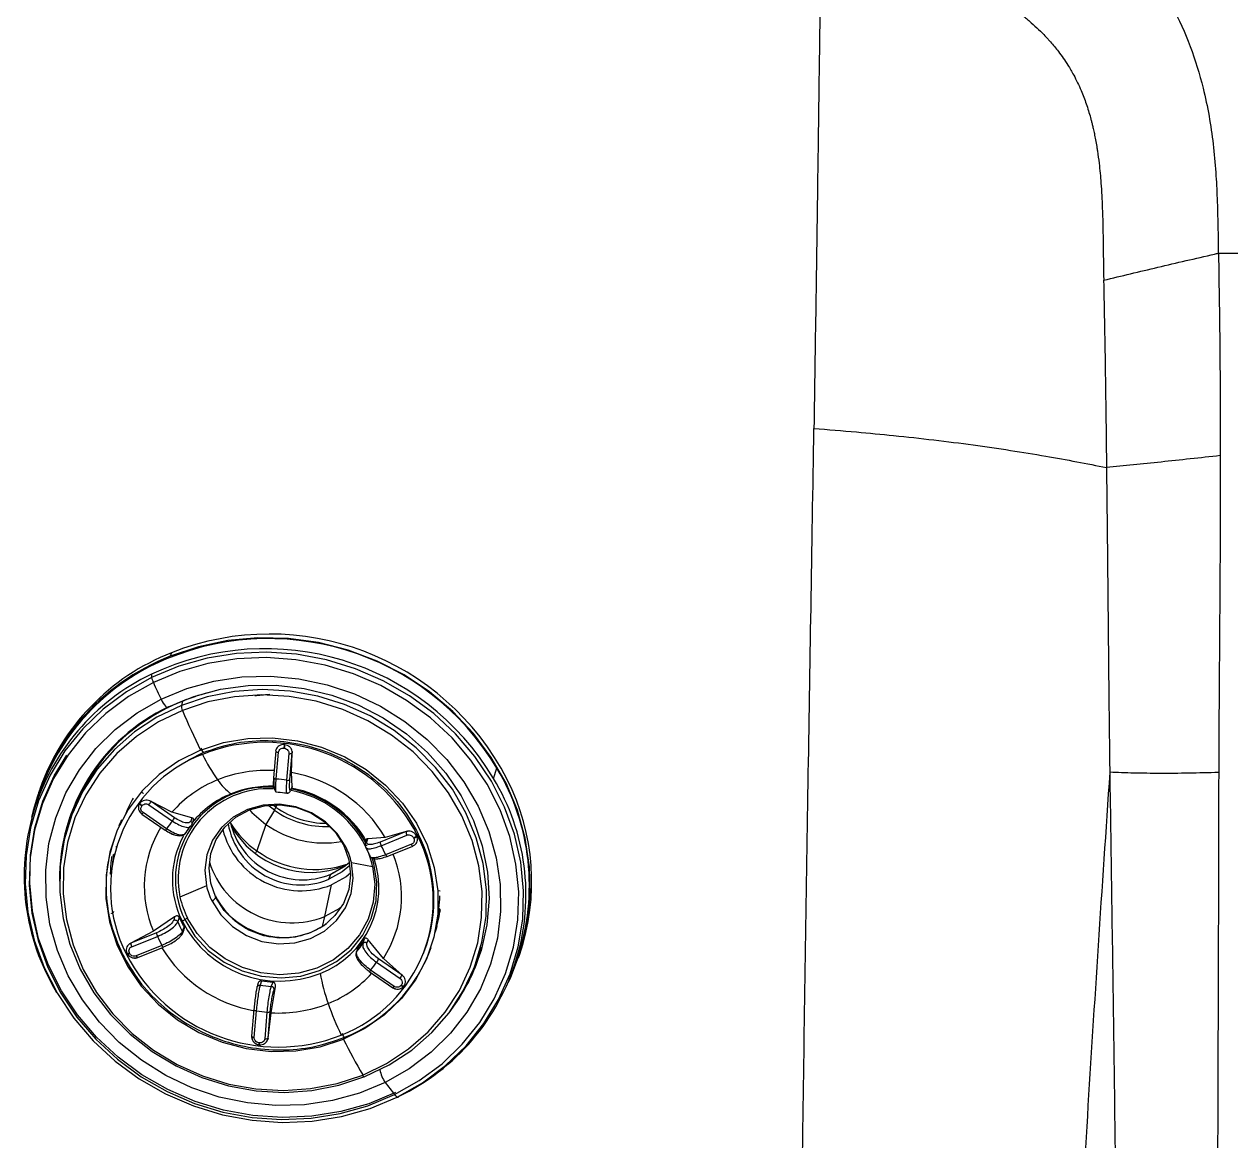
# Model space of a CAD drawing. Extents: x 832 to 912, y 781 to 934.
# Drawn here: x 855.216 to 859.97, y 842.424 to 846.822 of the extents above; entities that cross this region are included whole.
import ezdxf

# ---------------------------------------------------------------- set-up
doc = ezdxf.new("R2010")
doc.units = 0
doc.header["$MEASUREMENT"] = 0
doc.layers.add('1', color=4, linetype='Continuous')

# ---------------------------------------------------------------- blocks, each defined once
blk = doc.blocks.new('2026 SOVEREIGN HL')
at = {"layer": '1', "color": 3, "linetype": 'Continuous', "lineweight": 25}
for p, q in [((24.067, 47.2516), (24.0623, 47.2377)), ((24.1111, 47.0607), (24.106, 47.0444)), ((24.5117, 46.8896), (24.5137, 46.8893)), ((24.1361, 46.8295), (24.1915, 46.8586)), ((24.4782, 46.8646), (24.4693, 46.7594)), ((24.4783, 46.8648), (24.4793, 46.8704)), ((24.4797, 46.7543), (24.4886, 46.8594)), ((24.5096, 46.8754), (24.5116, 46.8752)), ((24.5296, 46.8546), (24.5206, 46.7494)), ((24.5337, 46.7521), (24.5426, 46.8572)), ((24.5398, 46.7797), (24.5427, 46.8575)), ((24.5427, 46.8575), (24.5425, 46.8629)), ((24.5425, 46.8629), (24.5426, 46.8572)), ((24.5426, 46.8572), (24.5427, 46.8575)), ((25.3357, 46.7567), (25.3494, 46.7965)), ((24.5432, 46.7248), (24.5398, 46.7797)), ((23.5467, 46.6985), (23.5331, 46.6588)), ((23.5478, 46.7136), (23.5431, 46.6998)), ((24.5373, 46.7098), (24.5429, 46.7231)), ((24.5432, 46.7248), (24.5383, 46.7132)), ((23.9419, 46.6577), (23.943, 46.6592)), ((23.9502, 46.6477), (23.9513, 46.6493)), ((23.9785, 46.6528), (24.0711, 46.5888)), ((23.9867, 46.6659), (23.9813, 46.6686)), ((23.9813, 46.6686), (23.9866, 46.6657)), ((23.9866, 46.6657), (23.9867, 46.6659)), ((24.0791, 46.6016), (23.9866, 46.6657)), ((24.069, 46.6235), (23.9867, 46.6659)), ((24.4725, 46.6314), (24.447, 46.6511)), ((24.4784, 46.6432), (24.4656, 46.6527)), ((24.4818, 46.6531), (24.4784, 46.6432)), ((23.95, 46.6172), (23.9454, 46.621)), ((23.9499, 46.6164), (24.0425, 46.5523)), ((24.0478, 46.5579), (23.9552, 46.6219)), ((24.1477, 46.601), (24.069, 46.6235)), ((24.1477, 46.601), (24.1431, 46.5886)), ((24.4725, 46.6314), (24.4395, 46.575)), ((23.6602, 46.5717), (23.6556, 46.5558)), ((23.8612, 46.5706), (23.8649, 46.5801)), ((24.1398, 46.5676), (24.1458, 46.5727)), ((24.1525, 46.591), (24.1458, 46.5727)), ((24.4395, 46.575), (24.4038, 46.471)), ((24.9912, 46.547), (24.9968, 46.5487)), ((24.9968, 46.5487), (24.9913, 46.5473)), ((24.1146, 46.5344), (24.1173, 46.5353)), ((24.8363, 46.5183), (24.8308, 46.4996)), ((24.8369, 46.5066), (24.8405, 46.5192)), ((24.909, 46.5243), (24.8405, 46.5192)), ((24.9912, 46.547), (24.8897, 46.5059)), ((24.8933, 46.4917), (24.9948, 46.5328)), ((24.9913, 46.5473), (24.9091, 46.5243)), ((24.9913, 46.5473), (24.9912, 46.547)), ((25.0209, 46.5229), (25.0217, 46.5212)), ((25.0324, 46.5306), (25.0333, 46.5288)), ((25.037, 46.5313), (25.0396, 46.5383)), ((23.8421, 46.4572), (23.8397, 46.4574)), ((23.8512, 46.4904), (23.8491, 46.4834)), ((24.8332, 46.4852), (24.8338, 46.4826)), ((25.0125, 46.497), (24.911, 46.4559)), ((24.9169, 46.4491), (25.0184, 46.4903)), ((25.0241, 46.4936), (25.0189, 46.4909)), ((23.8403, 46.4497), (23.8376, 46.45)), ((24.6947, 46.3791), (24.7509, 46.4124)), ((24.776, 46.4254), (24.8597, 46.4102)), ((24.8515, 46.4473), (24.8512, 46.4491)), ((23.8291, 46.3836), (23.8277, 46.3803)), ((24.6871, 46.3592), (24.6947, 46.3791)), ((24.205, 46.3342), (24.1006, 46.289)), ((24.6712, 46.2129), (24.6979, 46.3377)), ((25.1256, 46.3123), (25.1167, 46.3133)), ((25.1175, 46.2403), (25.1204, 46.2399)), ((25.1177, 46.244), (25.1205, 46.2437)), ((24.0795, 46.2109), (23.9959, 46.1544)), ((24.0795, 46.2109), (24.0758, 46.1983)), ((24.0972, 46.2105), (24.0917, 46.192)), ((24.1103, 46.1543), (24.1169, 46.1706)), ((24.662, 46.1737), (24.6712, 46.2129)), ((24.0083, 46.1488), (23.9068, 46.1077)), ((23.9959, 46.1544), (23.9069, 46.108)), ((23.9104, 46.0935), (24.0119, 46.1346)), ((24.1106, 46.145), (24.1173, 46.1615)), ((24.8208, 46.1058), (24.8274, 46.1242)), ((24.8374, 46.1083), (24.8419, 46.1208)), ((24.902, 46.0473), (24.8419, 46.1208)), ((23.9069, 46.108), (23.9016, 46.105)), ((23.9016, 46.105), (23.9068, 46.1077)), ((23.9068, 46.1077), (23.9069, 46.108)), ((24.0296, 46.0989), (23.9281, 46.0578)), ((23.934, 46.051), (24.0355, 46.0921)), ((24.7997, 46.0864), (24.7944, 46.0697)), ((24.8014, 46.0898), (24.7962, 46.0733)), ((25.0602, 46.0676), (25.0629, 46.0744)), ((25.2677, 46.0213), (25.2877, 46.0795)), ((23.892, 46.0683), (23.8929, 46.0665)), ((23.9021, 46.0676), (23.9012, 46.0694)), ((23.9345, 46.0516), (23.9289, 46.05)), ((24.8751, 46.0327), (24.9677, 45.9686)), ((24.9758, 45.9815), (24.8832, 46.0455)), ((24.9759, 45.9818), (24.902, 46.0473)), ((25.2753, 46.0433), (25.2723, 46.0444)), ((25.4172, 46.012), (25.4309, 46.0517)), ((25.4347, 46.0504), (25.4394, 46.0643)), ((24.8465, 45.9962), (24.9391, 45.9322)), ((24.9444, 45.9377), (24.8518, 46.0018)), ((24.9759, 45.9818), (24.9758, 45.9815)), ((24.9758, 45.9815), (24.9804, 45.9776)), ((24.9804, 45.9776), (24.9759, 45.9818)), ((25.2575, 46.0059), (25.2636, 46.0213)), ((24.4079, 45.9486), (24.4043, 45.9352)), ((24.4216, 45.9599), (24.4169, 45.9422)), ((24.4596, 45.8336), (24.4764, 45.9364)), ((24.4601, 45.9371), (24.4673, 45.9545)), ((24.4714, 45.9246), (24.4764, 45.9364)), ((24.9727, 45.9428), (24.9716, 45.9413)), ((24.9834, 45.9396), (24.9822, 45.9381)), ((24.3919, 45.8463), (24.383, 45.7411)), ((24.3934, 45.736), (24.4023, 45.8411)), ((24.4433, 45.8363), (24.4344, 45.7311)), ((24.4474, 45.7338), (24.4563, 45.8389)), ((24.4475, 45.7341), (24.4596, 45.8336)), ((24.3832, 45.7357), (24.3831, 45.7414)), ((24.4133, 45.7151), (24.4113, 45.7154)), ((24.4114, 45.7078), (24.4134, 45.7076)), ((24.4464, 45.7283), (24.4475, 45.7341)), ((24.4474, 45.7338), (24.4464, 45.7283)), ((24.4475, 45.7341), (24.4474, 45.7338)), ((24.7444, 45.729), (24.7468, 45.7359))]:
    blk.add_line(p, q, dxfattribs=at)
at = {"layer": '1', "color": 3, "linetype": 'Continuous', "lineweight": 25, "flags": 128}
for points in [[(25.3953, 45.9548), (25.4025, 45.9702), (25.4426, 46.0748), (25.4688, 46.1839), (25.4807, 46.2957), (25.4782, 46.4087), (25.4612, 46.5212), (25.43, 46.6316), (25.3852, 46.7382), (25.3272, 46.8395), (25.257, 46.9341), (25.1756, 47.0205), (25.0842, 47.0975), (24.9842, 47.1639), (24.8769, 47.2189), (24.7639, 47.2615), (24.6469, 47.2913), (24.5276, 47.3076), (24.4078, 47.3104), (24.2891, 47.2995), (24.1734, 47.2752), (24.0623, 47.2377)], [(24.9562, 45.5016), (25.0557, 45.5581), (25.1467, 45.6258), (25.2279, 45.7038), (25.298, 45.7908), (25.3562, 45.8857), (25.4014, 45.987), (25.4331, 46.0932), (25.4508, 46.2029), (25.4542, 46.3145), (25.4434, 46.4262), (25.4183, 46.5364), (25.3795, 46.6437), (25.3274, 46.7463), (25.2629, 46.8428), (25.1868, 46.9318), (25.1004, 47.012), (25.0047, 47.0823), (24.9013, 47.1415), (24.7917, 47.1888), (24.6774, 47.2236), (24.5601, 47.2454), (24.4416, 47.2537), (24.3235, 47.2486), (24.2075, 47.23), (24.0955, 47.1982), (23.9889, 47.1538)], [(24.9458, 45.5112), (25.0436, 45.5666), (25.133, 45.6331), (25.2128, 45.7097), (25.2817, 45.7952), (25.3388, 45.8884), (25.3832, 45.9879), (25.4144, 46.0923), (25.4317, 46.2), (25.4351, 46.3096), (25.4244, 46.4193), (25.3998, 46.5276), (25.3617, 46.633), (25.3105, 46.7338), (25.2471, 46.8286), (25.1724, 46.916), (25.0875, 46.9948), (24.9936, 47.0638), (24.892, 47.122), (24.7843, 47.1685), (24.672, 47.2027), (24.5568, 47.224), (24.4404, 47.2322), (24.3243, 47.2271), (24.2105, 47.2089), (24.1004, 47.1777), (23.9957, 47.1341)], [(23.9889, 47.1538), (23.8894, 47.0973), (23.7983, 47.0296), (23.7172, 46.9517), (23.647, 46.8647), (23.5889, 46.7698), (23.5436, 46.6685), (23.5119, 46.5622), (23.4942, 46.4525), (23.4908, 46.341), (23.5017, 46.2293), (23.5267, 46.119), (23.5656, 46.0118), (23.6176, 45.9091), (23.6822, 45.8126), (23.7582, 45.7236), (23.8447, 45.6434), (23.9403, 45.5732), (24.0437, 45.514), (24.1533, 45.4666), (24.2676, 45.4318), (24.3849, 45.4101), (24.5035, 45.4017), (24.6216, 45.4069), (24.7375, 45.4255), (24.8496, 45.4572), (24.9562, 45.5016)], [(23.9957, 47.1341), (23.8979, 47.0786), (23.8085, 47.0121), (23.7288, 46.9355), (23.6599, 46.85), (23.6028, 46.7569), (23.5583, 46.6573), (23.5272, 46.5529), (23.5098, 46.4452), (23.5064, 46.3356), (23.5171, 46.2259), (23.5417, 46.1176), (23.5799, 46.0123), (23.631, 45.9114), (23.6944, 45.8166), (23.7691, 45.7292), (23.854, 45.6504), (23.948, 45.5814), (24.0495, 45.5233), (24.1572, 45.4768), (24.2695, 45.4426), (24.3847, 45.4212), (24.5012, 45.413), (24.6172, 45.4181), (24.7311, 45.4363), (24.8412, 45.4675), (24.9458, 45.5112)], [(24.0259, 47.0683), (24.1272, 47.1103), (24.234, 47.1397), (24.3444, 47.1561), (24.4568, 47.1592), (24.5693, 47.149), (24.6802, 47.1256), (24.7878, 47.0893), (24.8904, 47.0409), (24.9862, 46.981), (25.0739, 46.9105), (25.152, 46.8307), (25.2194, 46.7427), (25.2749, 46.6479), (25.3176, 46.5479), (25.347, 46.4441), (25.3625, 46.3384), (25.3638, 46.2322), (25.3511, 46.1273), (25.3244, 46.0253), (25.2842, 45.9279), (25.2311, 45.8366), (25.166, 45.7528), (25.0899, 45.6778), (25.0039, 45.6129), (24.9095, 45.559)], [(24.0556, 47.0385), (24.1553, 47.0794), (24.2604, 47.1075), (24.3691, 47.1223), (24.4796, 47.1234), (24.59, 47.1109), (24.6984, 47.085), (24.8028, 47.0461), (24.9017, 46.9949), (24.9931, 46.9323), (25.0757, 46.8593), (25.148, 46.7772), (25.2086, 46.6874), (25.2567, 46.5915), (25.2914, 46.491), (25.312, 46.3877), (25.3183, 46.2833), (25.3101, 46.1797), (25.2875, 46.0786), (25.251, 45.9818), (25.2012, 45.8909), (25.1603, 45.8334)], [(24.8293, 45.5821), (24.9253, 45.6285), (25.0136, 45.6866), (25.0925, 45.7555), (25.1607, 45.8339), (25.217, 45.9205), (25.2606, 46.0138), (25.2905, 46.1123), (25.3064, 46.2142), (25.3079, 46.3178), (25.2951, 46.4213), (25.2681, 46.5229), (25.2274, 46.621), (25.1737, 46.7138), (25.1079, 46.7998), (25.0312, 46.8774), (24.9448, 46.9454), (24.8502, 47.0025), (24.7492, 47.0479), (24.6432, 47.0807), (24.5343, 47.1004), (24.4243, 47.1066), (24.315, 47.0992), (24.2083, 47.0784), (24.106, 47.0444)], [(24.8205, 45.5885), (24.9148, 45.6341), (25.0015, 45.6912), (25.079, 45.7589), (25.146, 45.8359), (25.2013, 45.9209), (25.2441, 46.0126), (25.2735, 46.1093), (25.2891, 46.2093), (25.2906, 46.3111), (25.278, 46.4127), (25.2514, 46.5125), (25.2115, 46.6089), (25.1587, 46.7), (25.0941, 46.7844), (25.0188, 46.8607), (24.9339, 46.9274), (24.8411, 46.9835), (24.7418, 47.0281), (24.6378, 47.0603), (24.5309, 47.0796), (24.4228, 47.0857), (24.3154, 47.0785), (24.2107, 47.058), (24.1102, 47.0247)], [(24.9095, 45.559), (24.8082, 45.5171), (24.7014, 45.4876), (24.591, 45.4713), (24.4786, 45.4682), (24.3661, 45.4784), (24.2552, 45.5018), (24.1476, 45.538), (24.045, 45.5865), (23.9492, 45.6464), (23.8615, 45.7168), (23.7834, 45.7967), (23.716, 45.8847), (23.6605, 45.9794), (23.6178, 46.0795), (23.5884, 46.1832), (23.5729, 46.289), (23.5716, 46.3952), (23.5843, 46.5001), (23.611, 46.602), (23.6512, 46.6994), (23.7043, 46.7908), (23.7694, 46.8746), (23.8455, 46.9495), (23.9315, 47.0145), (24.0259, 47.0683)], [(24.106, 47.0444), (24.0099, 46.998), (23.9217, 46.9399), (23.8428, 46.871), (23.7746, 46.7926), (23.7182, 46.706), (23.6747, 46.6127), (23.6448, 46.5142), (23.6289, 46.4123), (23.6273, 46.3087), (23.6402, 46.2052), (23.6672, 46.1036), (23.7079, 46.0055), (23.7616, 45.9127), (23.8274, 45.8267), (23.9041, 45.7491), (23.9905, 45.6811), (24.085, 45.624), (24.1861, 45.5786), (24.292, 45.5458), (24.4009, 45.5261), (24.511, 45.5199), (24.6203, 45.5273), (24.727, 45.5481), (24.8293, 45.5821)], [(24.1102, 47.0247), (24.0159, 46.9791), (23.9292, 46.922), (23.8517, 46.8544), (23.7847, 46.7774), (23.7294, 46.6923), (23.6867, 46.6007), (23.6572, 46.504), (23.6416, 46.4039), (23.6401, 46.3022), (23.6528, 46.2005), (23.6793, 46.1007), (23.7192, 46.0044), (23.772, 45.9132), (23.8366, 45.8288), (23.9119, 45.7526), (23.9968, 45.6858), (24.0896, 45.6297), (24.1889, 45.5851), (24.2929, 45.5529), (24.3999, 45.5336), (24.5079, 45.5275), (24.6153, 45.5348), (24.7201, 45.5552), (24.8205, 45.5885)], [(24.0259, 47.0683), (24.0301, 47.0601), (24.0347, 47.0525), (24.0393, 47.046), (24.0438, 47.0408), (24.0479, 47.0373), (24.0514, 47.0357), (24.054, 47.0361), (24.0556, 47.0385)], [(24.1809, 46.8685), (24.2723, 46.8978), (24.3679, 46.9138), (24.4656, 46.9161), (24.5633, 46.9046), (24.6588, 46.8795), (24.7498, 46.8414), (24.8344, 46.7913), (24.9108, 46.7301), (24.9771, 46.6593), (25.0319, 46.5804), (25.074, 46.4953), (25.1025, 46.4057), (25.1167, 46.3138), (25.1162, 46.2215), (25.1012, 46.131), (25.0719, 46.0442), (25.0289, 45.9631), (24.9734, 45.8894), (24.9064, 45.825), (24.8295, 45.7711), (24.7444, 45.729)], [(24.9495, 45.5192), (24.8447, 45.4755), (24.7344, 45.4443), (24.6204, 45.426), (24.5043, 45.4209), (24.3877, 45.4291), (24.2723, 45.4505), (24.1599, 45.4847), (24.0521, 45.5313), (23.9505, 45.5895), (23.8564, 45.6586), (23.7714, 45.7375), (23.6966, 45.825), (23.6331, 45.9199), (23.5819, 46.0208), (23.5437, 46.1263), (23.5191, 46.2347), (23.5084, 46.3446), (23.5118, 46.4543), (23.5292, 46.5622), (23.5603, 46.6667), (23.6048, 46.7663), (23.6543, 46.8485)], [(24.1809, 46.8685), (24.0958, 46.8264), (24.0189, 46.7725), (23.9519, 46.708), (23.8964, 46.6344), (23.8534, 46.5533), (23.8241, 46.4665), (23.8091, 46.3759), (23.8086, 46.2836), (23.8228, 46.1917), (23.8513, 46.1022), (23.8934, 46.017), (23.9482, 45.9381), (24.0145, 45.8673), (24.0909, 45.8062), (24.1755, 45.756), (24.2665, 45.718), (24.362, 45.6929), (24.4597, 45.6813), (24.5574, 45.6836), (24.653, 45.6996), (24.7444, 45.729)], [(24.7542, 46.4866), (24.7198, 46.5403), (24.6739, 46.5859), (24.6189, 46.6213), (24.5574, 46.6446), (24.4927, 46.6548), (24.4278, 46.6512), (24.3661, 46.634), (24.3105, 46.6042), (24.264, 46.5632), (24.2287, 46.513), (24.2065, 46.4562), (24.1984, 46.3956), (24.205, 46.3342)], [(24.2422, 46.2882), (24.2219, 46.3447), (24.2152, 46.4034), (24.2224, 46.4615), (24.2433, 46.516), (24.2768, 46.5643), (24.3212, 46.6037), (24.3742, 46.6325), (24.4332, 46.6491), (24.4953, 46.6528), (24.5573, 46.6432), (24.6162, 46.621), (24.6689, 46.5872), (24.7129, 46.5435), (24.7459, 46.4922)], [(23.95, 46.6172), (23.9498, 46.6166), (23.95, 46.6163), (23.9504, 46.6165), (23.951, 46.617), (23.9518, 46.6178), (23.9528, 46.6189), (23.954, 46.6203), (23.9552, 46.6219)], [(24.3744, 46.6326), (24.3843, 46.622), (24.4395, 46.575)], [(23.8661, 46.5807), (23.8666, 46.5821), (23.8712, 46.5953)], [(24.7459, 46.4922), (24.7662, 46.4357), (24.7729, 46.3769), (24.7656, 46.3188), (24.7447, 46.2643), (24.7113, 46.2161), (24.6669, 46.1766), (24.6139, 46.1478), (24.5549, 46.1312), (24.4928, 46.1276), (24.4307, 46.1371), (24.3719, 46.1593), (24.3192, 46.1931), (24.2752, 46.2368), (24.2422, 46.2882)], [(24.1193, 46.2004), (24.1596, 46.1357), (24.2122, 46.079), (24.275, 46.0326), (24.3456, 45.9983), (24.4214, 45.9774), (24.4994, 45.9706), (24.5766, 45.9782), (24.6501, 46), (24.7169, 46.035), (24.7746, 46.082), (24.821, 46.1392), (24.8542, 46.2043), (24.873, 46.2749), (24.8766, 46.3482), (24.865, 46.4214), (24.8584, 46.4433)], [(24.8597, 46.4102), (24.8683, 46.3395), (24.8624, 46.2691), (24.8421, 46.2018), (24.8083, 46.14), (24.7621, 46.0861), (24.7054, 46.0421), (24.6403, 46.0095), (24.5691, 45.9898), (24.4946, 45.9835), (24.4195, 45.991), (24.3467, 46.0119), (24.2789, 46.0455), (24.2187, 46.0905), (24.1683, 46.1452), (24.1295, 46.2076)], [(24.2268, 46.273), (24.2612, 46.2193), (24.3071, 46.1736), (24.3621, 46.1383), (24.4235, 46.1149), (24.4883, 46.1048), (24.5532, 46.1084), (24.6149, 46.1255), (24.6704, 46.1554), (24.717, 46.1964), (24.7523, 46.2465), (24.7745, 46.3033), (24.7825, 46.364), (24.776, 46.4254)], [(24.7704, 46.4136), (24.7398, 46.3882), (24.6871, 46.3592)], [(24.7685, 46.4248), (24.7476, 46.4082), (24.6947, 46.3791)], [(24.7729, 46.3828), (24.7553, 46.3692), (24.6979, 46.3377)], [(24.736, 46.2491), (24.729, 46.2441), (24.6712, 46.2129)], [(25.1125, 46.1731), (25.1095, 46.1638), (25.1068, 46.156)], [(24.4133, 45.7151), (24.4132, 45.7133), (24.4131, 45.7117), (24.413, 45.7102), (24.4131, 45.7091), (24.4131, 45.7082), (24.4132, 45.7077), (24.4134, 45.7076), (24.4136, 45.7078)]]:
    blk.add_lwpolyline(points, dxfattribs=at)
at = {"layer": '1', "color": 3, "linetype": 'Continuous', "lineweight": 25}
for centre, radius, start, end in [((24.4533, 46.273), 1.052, 27.0863, 111.5402), ((24.436, 46.2196), 1.0478, 30.8383, 115.297), ((24.4496, 46.2591), 1.048, 30.8466, 115.2887), ((24.3862, 46.4065), 0.8921, 111.293, 167.2527), ((24.3974, 46.4132), 0.9012, 111.5093, 160.5223), ((24.3677, 46.3716), 0.8812, 115.5008, 211.2824), ((24.387, 46.4038), 0.8905, 115.6204, 160.6699), ((24.0147, 47.1615), 0.027, 168.3891, 196.6472), ((24.0945, 47.1792), 0.1086, 193.5167, 204.5457), ((26.8644, 48.4117), 3.1403, 204.0061, 205.3261), ((24.4256, 46.2835), 0.8385, 105.0153, 112.0348), ((24.3767, 46.3601), 0.7505, 115.3298, 180.6411), ((24.3861, 46.3548), 0.7576, 111.2891, 163.3658), ((24.1446, 47.0423), 0.0386, 176.8836, 207.1852), ((27.1419, 48.3015), 3.2896, 202.8389, 205.8256), ((24.437, 46.2249), 0.6737, 27.0536, 111.573), ((24.6115, 46.8677), 0.1021, 167.6243, 175.6754), ((24.6136, 46.8674), 0.1023, 167.6308, 175.6689), ((24.3942, 46.3225), 0.5672, 111.1795, 206.8874), ((26.9136, 48.1976), 3.0337, 205.8392, 206.1929), ((24.8389, 47.1692), 0.7233, 206.0663, 215.3369), ((24.4873, 46.8698), 0.0104, 209.8331, 277.1594), ((24.5335, 46.8686), 0.0146, 254.2599, 308.8319), ((24.443, 46.2673), 0.5211, 86.6079, 111.8625), ((24.5846, 46.3359), 0.8927, 341.4354, 31.0566), ((24.4249, 46.3116), 0.4732, 111.8326, 138.775), ((24.4198, 46.8636), 0.2047, 213.4247, 235.0927), ((24.4784, 46.7646), 0.0104, 209.8165, 277.1708), ((24.4387, 46.2314), 0.5245, 81.0097, 85.5184), ((24.5246, 46.7634), 0.0146, 254.2554, 308.8375), ((24.4472, 46.2511), 0.5366, 30.5985, 80.0614), ((24.5826, 46.2992), 0.8812, 295.5007, 31.2825), ((24.5968, 46.3493), 0.8895, 341.3127, 26.922), ((24.4454, 46.3594), 0.3628, 86.2378, 206.0011), ((24.4499, 46.3597), 0.3564, 86.8485, 191.4441), ((24.4425, 46.3452), 0.3775, 111.7511, 141.0078), ((24.4586, 46.3064), 0.4194, 88.2704, 111.8263), ((24.4657, 46.3053), 0.4098, 27.0392, 79.7742), ((24.4622, 46.295), 0.4303, 29.7709, 79.6401), ((24.4641, 46.3004), 0.4206, 28.6877, 79.3311), ((24.4059, 46.4032), 0.5623, 150.6039, 157.5878), ((23.9592, 46.6637), 0.0183, 199.1277, 240.6065), ((23.9603, 46.6652), 0.0183, 199.1276, 240.6065), ((23.9241, 46.6958), 0.0693, 321.7148, 334.2675), ((24.365, 46.3662), 0.7381, 161.0725, 178.4399), ((24.0167, 46.6317), 0.0693, 321.709, 334.2663), ((24.4079, 46.6713), 0.076, 328.297, 338.2585), ((24.6762, 46.9211), 0.3542, 234.8924, 272.4507), ((24.6786, 46.928), 0.3481, 234.9037, 269.8586), ((24.409, 46.3306), 0.4491, 148.6633, 203.1072), ((24.0372, 46.5627), 0.0117, 297.2534, 335.5321), ((24.4046, 46.3128), 0.4329, 140.3916, 145.5151), ((24.5774, 46.6312), 0.3173, 193.8123, 292.3101), ((24.5764, 46.6276), 0.2903, 189.78, 292.4131), ((24.5837, 46.6492), 0.292, 192.5186, 292.3422), ((24.6217, 46.7832), 0.3807, 212.2527, 235.0854), ((24.6167, 46.7476), 0.3611, 209.3582, 291.8074), ((24.6691, 46.9007), 0.3985, 234.8127, 279.8534), ((24.434, 46.3579), 0.3634, 151.618, 206.9445), ((24.5311, 46.2748), 0.5672, 291.1795, 26.8874), ((24.9168, 46.5052), 0.0271, 178.6421, 210.0848), ((25.0183, 46.5464), 0.0271, 178.6491, 210.0869), ((25.0112, 46.5502), 0.029, 289.5084, 317.198), ((25.0121, 46.5485), 0.029, 289.5043, 317.2023), ((24.5312, 46.2802), 0.5702, 338.8374, 26.9102), ((23.7649, 46.4973), 0.0859, 352.8025, 355.0976), ((24.3461, 46.4961), 0.0629, 325.4312, 336.5147), ((24.6322, 46.7923), 0.3942, 234.5935, 289.4988), ((24.7514, 46.4915), 0.00559, 172.648, 299.9595), ((24.5074, 46.3643), 0.2754, 12.8144, 26.3708), ((24.8356, 46.42), 0.0718, 87.7208, 93.9669), ((24.5043, 46.3295), 0.3645, 12.7954, 24.0095), ((24.4794, 46.2647), 0.4721, 23.897, 28.7357), ((24.525, 46.2904), 0.4485, 327.1884, 22.0533), ((24.9212, 46.4588), 0.0106, 195.8849, 245.7474), ((25.0183, 46.4967), 0.00584, 176.7778, 275.8966), ((24.3998, 46.3731), 0.5737, 172.412, 178.577), ((24.4007, 46.375), 0.568, 172.4092, 175.4489), ((24.5424, 46.5294), 0.3417, 197.4209, 292.1365), ((24.5227, 46.326), 0.3617, 291.0295, 18.6611), ((23.8299, 46.384), 0.005, 88.6813, 137.244), ((23.8329, 46.3803), 0.00518, 145.5684, 179.5591), ((24.4735, 46.3953), 0.2754, 192.8144, 206.3708), ((24.4576, 46.3702), 0.3661, 192.8145, 206.3719), ((24.207, 46.3086), 0.0407, 299.0603, 329.9587), ((24.2391, 46.2897), 0.00353, 334.0853, 53.0756), ((24.5056, 46.4255), 0.296, 206.6899, 305.7363), ((24.5582, 46.3187), 0.5673, 352.4065, 357.4776), ((24.5648, 46.3194), 0.5669, 342.3397, 351.2976), ((24.5739, 46.3458), 0.5598, 344.6207, 349.3458), ((25.1192, 46.233), 0.0108, 59.0109, 82.7014), ((24.4567, 46.349), 0.3973, 203.2831, 209.3459), ((24.4622, 46.3662), 0.3968, 203.105, 209.5261), ((24.2609, 46.0076), 0.2392, 126.3022, 129.0988), ((24.4942, 46.3899), 0.4316, 207.1133, 291.5132), ((24.2945, 45.962), 0.2959, 123.887, 126.3133), ((24.5142, 46.4488), 0.3185, 227.3922, 274.7143), ((24.0354, 46.1482), 0.0271, 178.6365, 210.0991), ((24.4437, 46.3259), 0.4723, 203.8966, 208.7331), ((24.5248, 46.3256), 0.3635, 319.5509, 326.3565), ((23.9339, 46.1071), 0.0271, 178.6492, 210.0869), ((24.4864, 46.3704), 0.537, 211.5505, 260.0502), ((24.0354, 46.0986), 0.00584, 176.7735, 275.9026), ((24.5304, 46.2879), 0.5929, 291.4078, 340.6239), ((24.5188, 46.3082), 0.3635, 319.7364, 326.1709), ((24.5835, 46.2909), 0.7316, 338.3697, 344.3013), ((24.4883, 46.3724), 0.6737, 207.0536, 291.573), ((23.896, 46.0758), 0.00833, 241.1758, 308.8811), ((23.8965, 46.0752), 0.00936, 247.1917, 306.212), ((23.9383, 46.0607), 0.0106, 195.9153, 245.7284), ((24.5183, 46.2777), 0.4329, 320.3916, 325.5151), ((24.8207, 46.0756), 0.0694, 321.7144, 334.261), ((25.4704, 46.1465), 0.833, 190.9408, 199.3735), ((24.5081, 46.3101), 0.474, 291.8434, 317.3642), ((24.8396, 46.0084), 0.0139, 299.5805, 331.4873), ((24.9133, 46.0116), 0.0693, 321.7085, 334.2661), ((24.58, 46.2927), 0.7393, 324.2343, 338.4636), ((24.4901, 46.3767), 0.4406, 260.4336, 266.0944), ((24.4961, 46.3942), 0.4406, 260.2706, 266.2575), ((24.9337, 45.9426), 0.0117, 297.2684, 335.504), ((24.9798, 45.9494), 0.0115, 224.5566, 282.3943), ((24.9809, 45.9509), 0.0115, 224.5566, 282.3943), ((24.4008, 45.8508), 0.00977, 205.6207, 278.7411), ((24.4843, 46.3593), 0.5246, 261.0103, 265.5179), ((24.4472, 45.8503), 0.0146, 254.2546, 308.8379), ((24.4905, 46.3538), 0.5211, 266.6078, 291.8628), ((25.7304, 46.2307), 1.1063, 199.0189, 205.993), ((24.3921, 45.7463), 0.0104, 209.8286, 277.1584), ((27.3745, 47.0631), 2.9438, 206.4358, 206.7965), ((24.4333, 45.7117), 0.0223, 170.5639, 190.0755), ((24.4383, 45.7451), 0.0145, 254.2529, 308.841), ((27.1186, 46.9242), 2.658, 206.7225, 210.1657), ((24.9967, 45.6255), 0.1096, 188.7832, 217.3311), ((24.827, 45.5882), 0.00651, 176.7172, 290.2869), ((26.363, 46.6242), 1.802, 216.2368, 218.1476), ((24.9727, 45.5299), 0.0327, 214.9287, 239.7058), ((24.9583, 45.5048), 0.00382, 235.6921, 345.2989)]:
    blk.add_arc(centre, radius, start, end, dxfattribs=at)
for points, knots in [([(26.7255, 50.586), (26.7722, 50.5732), (26.8661, 50.5474), (27.0095, 50.504), (27.1503, 50.4566), (27.2911, 50.4024), (27.4279, 50.3402), (27.5643, 50.2644), (27.6947, 50.1739), (27.8165, 50.0656), (27.9243, 49.9399), (28.0144, 49.7968), (28.0839, 49.641), (28.1289, 49.4952), (28.1563, 49.3658), (28.1724, 49.2546), (28.1821, 49.1462), (28.1874, 49.0382), (28.1902, 48.9324), (28.1913, 48.8607), (28.1918, 48.8252)], [0, 0, 0, 0, 0.057307, 0.115283, 0.177764, 0.233921, 0.294831, 0.356699, 0.420034, 0.483978, 0.550274, 0.615788, 0.682455, 0.749018, 0.79247, 0.835152, 0.878377, 0.917622, 0.959304, 1, 1, 1, 1]), ([(26.6259, 50.0961), (26.6245, 49.9839), (26.6217, 49.7619), (26.6173, 49.4332), (26.6121, 49.053), (26.6058, 48.6198), (26.6008, 48.2965), (26.5983, 48.1349)], [0, 0, 0, 0, 0.170238, 0.336852, 0.499949, 0.750036, 1, 1, 1, 1]), ([(26.6262, 50.0959), (26.6419, 50.0916), (26.69, 50.0784), (26.764, 50.0571), (26.8458, 50.0321), (26.9196, 50.0081), (26.9912, 49.9832), (27.0625, 49.9565), (27.1284, 49.9294), (27.1955, 49.899), (27.2696, 49.8615), (27.3323, 49.8242), (27.3774, 49.7935), (27.4001, 49.777), (27.4191, 49.7625), (27.4345, 49.7501), (27.4634, 49.7259), (27.4921, 49.6991), (27.5187, 49.6707), (27.5382, 49.6488), (27.5655, 49.6157), (27.596, 49.572), (27.6259, 49.5207), (27.6462, 49.4782), (27.6617, 49.4399), (27.6714, 49.4132), (27.6802, 49.3862), (27.6869, 49.3634), (27.6917, 49.3454), (27.6953, 49.3311), (27.6992, 49.3147), (27.7036, 49.2947), (27.7083, 49.271), (27.7123, 49.2483), (27.7172, 49.2174), (27.7235, 49.1696), (27.7304, 49.0948), (27.7356, 48.9937), (27.738, 48.8662), (27.7394, 48.7713), (27.7401, 48.7187)], [0, 0, 0, 0, 0.024507, 0.075466, 0.11637, 0.153984, 0.192901, 0.231376, 0.269402, 0.301082, 0.343339, 0.395564, 0.4119, 0.426087, 0.438161, 0.448157, 0.456103, 0.49525, 0.507443, 0.514846, 0.539424, 0.571976, 0.594582, 0.628027, 0.641979, 0.655966, 0.670001, 0.684096, 0.691061, 0.697568, 0.705837, 0.715888, 0.727749, 0.741461, 0.749827, 0.773812, 0.812443, 0.860281, 0.922601, 1, 1, 1, 1]), ([(27.74, 48.7187), (27.8105, 48.7357), (27.9513, 48.7697), (28.1018, 48.8044), (28.1771, 48.8217)], [0, 0, 0, 0, 0.499999, 1, 1, 1, 1]), ([(28.1771, 48.8217), (28.1796, 48.8223), (28.1845, 48.8234), (28.1895, 48.8246), (28.192, 48.8251)], [0, 0, 0, 0, 0.499984, 1, 1, 1, 1]), ([(28.192, 48.8252), (28.4239, 48.826), (28.8946, 48.8276), (29.3684, 48.8292), (29.6088, 48.83)], [0, 0, 0, 0, 0.492655, 1, 1, 1, 1]), ([(28.1924, 48.8252), (28.1946, 48.692), (28.1988, 48.426), (28.1992, 48.1603), (28.1995, 48.0278)], [0, 0, 0, 0, 0.500843, 1, 1, 1, 1]), ([(27.7399, 48.7188), (27.7422, 48.5957), (27.747, 48.3493), (27.7497, 48.1038), (27.7511, 47.9809)], [0, 0, 0, 0, 0.499385, 1, 1, 1, 1]), ([(26.5331, 36.3516), (26.5303, 36.9885), (26.5247, 38.2628), (26.5193, 40.1686), (26.522, 41.7116), (26.5287, 42.8952), (26.5354, 43.7131), (26.5441, 44.5404), (26.5542, 45.32), (26.5648, 46.0514), (26.5755, 46.7332), (26.587, 47.4267), (26.5946, 47.8987), (26.5983, 48.1349)], [0, 0, 0, 0, 0.165996, 0.332137, 0.498368, 0.568289, 0.638355, 0.708506, 0.77878, 0.83405, 0.889326, 0.944643, 1, 1, 1, 1]), ([(26.5983, 48.1349), (26.6545, 48.1304), (26.76, 48.1219), (26.9178, 48.107), (27.0714, 48.0901), (27.2249, 48.0706), (27.3719, 48.0492), (27.5077, 48.0269), (27.6338, 48.0043), (27.7122, 47.9887), (27.7511, 47.9809)], [0, 0, 0, 0, 0.13699, 0.257572, 0.390523, 0.523331, 0.65193, 0.776951, 0.889549, 1, 1, 1, 1]), ([(28.1995, 48.0278), (28.1203, 48.0191), (27.9621, 48.0019), (27.8214, 47.9879), (27.7511, 47.9809)], [0, 0, 0, 0, 0.500001, 1, 1, 1, 1]), ([(28.1995, 48.0278), (28.1994, 47.9458), (28.1993, 47.7815), (28.198, 47.5348), (28.1963, 47.2864), (28.1943, 47.0345), (28.1936, 46.8655), (28.1932, 46.78)], [0, 0, 0, 0, 0.196429, 0.39364, 0.592185, 0.793556, 1, 1, 1, 1]), ([(27.7511, 47.9809), (27.752, 47.9029), (27.7538, 47.7458), (27.7562, 47.5094), (27.7585, 47.2703), (27.7608, 47.0272), (27.7629, 46.8638), (27.764, 46.781)], [0, 0, 0, 0, 0.194298, 0.390944, 0.589801, 0.792054, 1, 1, 1, 1]), ([(24.4546, 47.0867), (24.4434, 47.086), (24.4235, 47.0848), (24.4037, 47.0824), (24.395, 47.0813)], [0, 0, 0, 0, 0.56049, 1, 1, 1, 1]), ([(24.1915, 46.8586), (24.2301, 46.8717), (24.3074, 46.8981), (24.4321, 46.9092), (24.5574, 46.8986), (24.6793, 46.8647), (24.793, 46.8096), (24.8937, 46.7349), (24.9795, 46.6443), (25.0196, 46.5736), (25.0396, 46.5383)], [0, 0, 0, 0, 0.125, 0.25, 0.375, 0.5, 0.625, 0.75, 0.875, 1, 1, 1, 1]), ([(24.5117, 46.8896), (24.5081, 46.8897), (24.5009, 46.8898), (24.4911, 46.8857), (24.4832, 46.8791), (24.4806, 46.8733), (24.4793, 46.8704)], [0, 0, 0, 0, 0.247551, 0.500841, 0.753641, 1, 1, 1, 1]), ([(24.5425, 46.8629), (24.5417, 46.8661), (24.54, 46.8724), (24.5333, 46.8807), (24.5243, 46.8871), (24.5172, 46.8886), (24.5137, 46.8893)], [0, 0, 0, 0, 0.246605, 0.499384, 0.752588, 1, 1, 1, 1]), ([(24.4886, 46.8594), (24.4892, 46.8621), (24.4904, 46.8673), (24.4961, 46.8727), (24.5028, 46.8756), (24.5073, 46.8754), (24.5096, 46.8754)], [0, 0, 0, 0, 0.279475, 0.559, 0.779441, 1, 1, 1, 1]), ([(24.5116, 46.8752), (24.5144, 46.8745), (24.5201, 46.8731), (24.5261, 46.8675), (24.5294, 46.861), (24.5295, 46.8567), (24.5296, 46.8546)], [0, 0, 0, 0, 0.27967, 0.559236, 0.779579, 1, 1, 1, 1]), ([(24.4694, 46.7597), (24.4688, 46.7519), (24.4676, 46.7363), (24.4673, 46.7212), (24.4682, 46.7147), (24.4697, 46.719), (24.4704, 46.7212)], [0, 0, 0, 0, 0.249776, 0.500139, 0.750448, 1, 1, 1, 1]), ([(24.4699, 46.7586), (24.4698, 46.7514), (24.4696, 46.7367), (24.4716, 46.7192), (24.475, 46.7068), (24.478, 46.7049), (24.4795, 46.7039)], [0, 0, 0, 0, 0.244778, 0.491906, 0.744156, 1, 1, 1, 1]), ([(24.4796, 46.7041), (24.4796, 46.704), (24.4787, 46.7021), (24.4779, 46.7097), (24.4777, 46.7266), (24.479, 46.745), (24.4797, 46.7543)], [0, 0, 0, 0, 0.020405, 0.346909, 0.673435, 1, 1, 1, 1]), ([(24.5206, 46.7494), (24.52, 46.7402), (24.5186, 46.7217), (24.5189, 46.7048), (24.5198, 46.6972), (24.5212, 46.699), (24.5213, 46.6991)], [0, 0, 0, 0, 0.3287506, 0.6574695, 0.9861708, 1, 1, 1, 1]), ([(24.5383, 46.7132), (24.5371, 46.7111), (24.5346, 46.7068), (24.5326, 46.7135), (24.5321, 46.7287), (24.5332, 46.7443), (24.5337, 46.7521)], [0, 0, 0, 0, 0.249821, 0.500228, 0.750498, 1, 1, 1, 1]), ([(27.764, 46.781), (27.7485, 46.5527), (27.7177, 46.0964), (27.675, 45.4254), (27.6365, 44.7638), (27.6024, 44.1112), (27.5726, 43.466), (27.5467, 42.8269), (27.5143, 41.9116), (27.4816, 40.7257), (27.4526, 39.2698), (27.4407, 38.3019), (27.4347, 37.8181)], [0, 0, 0, 0, 0.071804, 0.143563, 0.215313, 0.287, 0.358576, 0.430095, 0.501517, 0.667777, 0.833943, 1, 1, 1, 1]), ([(28.1932, 46.78), (28.1535, 46.7789), (28.074, 46.7766), (27.9622, 46.776), (27.857, 46.7771), (27.795, 46.7797), (27.764, 46.781)], [0, 0, 0, 0, 0.2500005, 0.5000009, 0.7499987, 1, 1, 1, 1]), ([(27.764, 46.781), (27.769, 46.4429), (27.7789, 45.7674), (27.7921, 44.765), (27.8024, 43.771), (27.8108, 42.6743), (27.8166, 41.4799), (27.82, 40.1893), (27.8204, 39.3405), (27.8207, 38.9158)], [0, 0, 0, 0, 0.124899, 0.249567, 0.374542, 0.499378, 0.666387, 0.833106, 1, 1, 1, 1]), ([(28.1932, 46.78), (28.1926, 46.5013), (28.1912, 45.9459), (28.1885, 45.1208), (28.1857, 44.3039), (28.1826, 43.4946), (28.1784, 42.5143), (28.1725, 41.3687), (28.1655, 40.0623), (28.1615, 39.2044), (28.1594, 38.7755)], [0, 0, 0, 0, 0.1009616, 0.2012382, 0.3016233, 0.4016669, 0.5014536, 0.6680047, 0.834025, 1, 1, 1, 1]), ([(23.9464, 46.7024), (23.9473, 46.7023), (23.9496, 46.7018), (23.9533, 46.7002), (23.9558, 46.6983), (23.957, 46.6973)], [0, 0, 0, 0, 0.2219598, 0.6102329, 1, 1, 1, 1]), ([(24.4783, 46.7038), (24.4898, 46.7028), (24.5046, 46.7015), (24.5193, 46.6991), (24.5226, 46.6986)], [0, 0, 0, 0, 0.779419, 1, 1, 1, 1]), ([(24.5213, 46.699), (24.5226, 46.6988), (24.525, 46.6986), (24.5291, 46.7002), (24.5331, 46.7032), (24.5352, 46.7063), (24.5362, 46.7079)], [0, 0, 0, 0, 0.247648, 0.498933, 0.750818, 1, 1, 1, 1]), ([(23.9419, 46.6577), (23.9402, 46.6548), (23.9367, 46.649), (23.9361, 46.6388), (23.9387, 46.6288), (23.9432, 46.6236), (23.9454, 46.621)], [0, 0, 0, 0, 0.247554, 0.50083, 0.753645, 1, 1, 1, 1]), ([(23.9813, 46.6686), (23.9779, 46.6696), (23.971, 46.6716), (23.96, 46.6706), (23.95, 46.6666), (23.9453, 46.6617), (23.943, 46.6592)], [0, 0, 0, 0, 0.246603, 0.499375, 0.752584, 1, 1, 1, 1]), ([(23.9552, 46.6219), (23.9531, 46.6238), (23.9488, 46.6277), (23.9464, 46.6352), (23.9469, 46.6423), (23.9491, 46.6459), (23.9502, 46.6477)], [0, 0, 0, 0, 0.279491, 0.559005, 0.779412, 1, 1, 1, 1]), ([(23.9513, 46.6493), (23.9533, 46.6512), (23.9571, 46.6551), (23.9651, 46.6569), (23.9726, 46.6561), (23.9765, 46.6539), (23.9785, 46.6528)], [0, 0, 0, 0, 0.279645, 0.559211, 0.779587, 1, 1, 1, 1]), ([(24.1431, 46.5886), (24.1411, 46.5859), (24.137, 46.5805), (24.1213, 46.5811), (24.1011, 46.5879), (24.0864, 46.597), (24.0791, 46.6016)], [0, 0, 0, 0, 0.249814, 0.50022, 0.750493, 1, 1, 1, 1]), ([(24.1525, 46.591), (24.153, 46.5916), (24.1539, 46.5928), (24.1546, 46.5945), (24.1547, 46.5961), (24.154, 46.5981), (24.1521, 46.6001), (24.1492, 46.6007), (24.1477, 46.601)], [0, 0, 0, 0, 0.0942153, 0.190484, 0.298277, 0.4245298, 0.701624, 1, 1, 1, 1]), ([(24.0422, 46.5528), (24.0496, 46.5484), (24.0643, 46.5395), (24.0862, 46.5323), (24.1026, 46.5299), (24.1085, 46.5323), (24.1104, 46.5331)], [0, 0, 0, 0, 0.284516, 0.569882, 0.860205, 1, 1, 1, 1]), ([(24.1212, 46.5402), (24.1191, 46.5374), (24.115, 46.532), (24.0971, 46.5333), (24.0736, 46.5416), (24.0564, 46.5525), (24.0478, 46.5579)], [0, 0, 0, 0, 0.249975, 0.499958, 0.749965, 1, 1, 1, 1]), ([(24.0711, 46.5888), (24.0797, 46.5833), (24.0969, 46.5724), (24.1201, 46.5644), (24.1353, 46.5627), (24.1389, 46.5666), (24.1398, 46.5676)], [0, 0, 0, 0, 0.299516, 0.599007, 0.898476, 1, 1, 1, 1]), ([(24.1198, 46.5375), (24.1258, 46.546), (24.1335, 46.557), (24.1422, 46.5673), (24.1441, 46.5696)], [0, 0, 0, 0, 0.779393, 1, 1, 1, 1]), ([(24.1431, 46.5886), (24.1437, 46.5881), (24.1449, 46.5871), (24.1467, 46.5846), (24.148, 46.581), (24.1479, 46.5773), (24.147, 46.5745), (24.1462, 46.5733), (24.1458, 46.5727)], [0, 0, 0, 0, 0.124716, 0.249359, 0.500018, 0.750664, 0.875297, 1, 1, 1, 1]), ([(25.0324, 46.5306), (25.0306, 46.5335), (25.0269, 46.5395), (25.0177, 46.5457), (25.0073, 46.5492), (25.0003, 46.5489), (24.9968, 46.5487)], [0, 0, 0, 0, 0.247549, 0.50091, 0.753661, 1, 1, 1, 1]), ([(23.842, 46.5196), (23.8321, 46.4876), (23.8102, 46.4173), (23.8067, 46.3021), (23.8242, 46.1804), (23.8568, 46.104), (23.873, 46.0658)], [0, 0, 0, 0, 0.217458, 0.478305, 0.739152, 1, 1, 1, 1]), ([(24.0561, 46.545), (24.0588, 46.5434), (24.0686, 46.5373), (24.084, 46.5317), (24.0924, 46.5319), (24.0963, 46.5319)], [0, 0, 0, 0, 0.161145, 0.600046, 1, 1, 1, 1]), ([(24.1102, 46.5353), (24.1113, 46.5353), (24.1136, 46.5352), (24.1167, 46.5362), (24.1194, 46.5379), (24.1206, 46.5394), (24.1212, 46.5402)], [0, 0, 0, 0, 0.259462, 0.518917, 0.768508, 1, 1, 1, 1]), ([(24.8369, 46.5066), (24.836, 46.5062), (24.8342, 46.5053), (24.8329, 46.5039), (24.8323, 46.5031)], [0, 0, 0, 0, 0.481447, 1, 1, 1, 1]), ([(24.8405, 46.5192), (24.8393, 46.5192), (24.8371, 46.5192), (24.8358, 46.5175), (24.8353, 46.5162), (24.8353, 46.5155), (24.8353, 46.5155)], [0, 0, 0, 0, 0.42464, 0.818332, 0.997297, 1, 1, 1, 1]), ([(24.8897, 46.5059), (24.8819, 46.5031), (24.8664, 46.4975), (24.8482, 46.4952), (24.8368, 46.4979), (24.8369, 46.5037), (24.8369, 46.5066)], [0, 0, 0, 0, 0.249773, 0.500135, 0.750451, 1, 1, 1, 1]), ([(24.9948, 46.5328), (24.9976, 46.5335), (25.0031, 46.5349), (25.0111, 46.5328), (25.0173, 46.5286), (25.0197, 46.5248), (25.0209, 46.5229)], [0, 0, 0, 0, 0.2794795, 0.5589913, 0.7794074, 1, 1, 1, 1]), ([(25.0217, 46.5212), (25.0226, 46.5186), (25.0244, 46.5133), (25.0225, 46.5058), (25.0183, 46.5001), (25.0144, 46.4981), (25.0125, 46.497)], [0, 0, 0, 0, 0.279655, 0.55921, 0.779566, 1, 1, 1, 1]), ([(25.0241, 46.4936), (25.0266, 46.4956), (25.0317, 46.4997), (25.0359, 46.5089), (25.0369, 46.5191), (25.0345, 46.5256), (25.0333, 46.5288)], [0, 0, 0, 0, 0.246562, 0.49934, 0.752614, 1, 1, 1, 1]), ([(23.8376, 46.45), (23.8378, 46.4508), (23.8381, 46.4524), (23.8388, 46.4548), (23.8393, 46.4565), (23.8395, 46.4571), (23.8397, 46.4574)], [0, 0, 0, 0, 0.272622, 0.557698, 0.783669, 1, 1, 1, 1]), ([(24.8307, 46.5), (24.8301, 46.497), (24.829, 46.4909), (24.8315, 46.4862), (24.8327, 46.4839)], [0, 0, 0, 0, 0.503603, 1, 1, 1, 1]), ([(24.8316, 46.4855), (24.8368, 46.4758), (24.8435, 46.4633), (24.8491, 46.4505), (24.8503, 46.4477)], [0, 0, 0, 0, 0.779521, 1, 1, 1, 1]), ([(24.8338, 46.4826), (24.8373, 46.4811), (24.8443, 46.4782), (24.8662, 46.4817), (24.8843, 46.4883), (24.8933, 46.4917)], [0, 0, 0, 0, 0.333304, 0.666645, 1, 1, 1, 1]), ([(24.911, 46.4559), (24.9018, 46.4526), (24.8835, 46.4459), (24.863, 46.4432), (24.8519, 46.444), (24.8516, 46.447), (24.8515, 46.4473)], [0, 0, 0, 0, 0.319799, 0.639579, 0.959334, 1, 1, 1, 1]), ([(24.8528, 46.4461), (24.8547, 46.4445), (24.8591, 46.4407), (24.8741, 46.4395), (24.8942, 46.442), (24.9092, 46.447), (24.9167, 46.4494)], [0, 0, 0, 0, 0.206923, 0.475243, 0.73855, 1, 1, 1, 1]), ([(23.8277, 46.3803), (23.8276, 46.3801), (23.8273, 46.3796), (23.827, 46.3796), (23.8266, 46.3804), (23.8264, 46.382), (23.8262, 46.3842), (23.8263, 46.3863), (23.8263, 46.3874)], [0, 0, 0, 0, 0.137107, 0.293574, 0.472099, 0.630851, 0.806584, 1, 1, 1, 1]), ([(23.8286, 46.3832), (23.8289, 46.3835), (23.8294, 46.384), (23.8311, 46.385), (23.8326, 46.3852), (23.8335, 46.3853)], [0, 0, 0, 0, 0.271765, 0.531012, 1, 1, 1, 1]), ([(23.8307, 46.2252), (23.8311, 46.2253), (23.8319, 46.2256), (23.8332, 46.2262), (23.8346, 46.2269), (23.8361, 46.2279), (23.8374, 46.229), (23.8386, 46.2301), (23.8396, 46.2314), (23.84, 46.2321), (23.8401, 46.2326)], [0, 0, 0, 0, 0.102117, 0.21094, 0.326643, 0.448989, 0.577802, 0.712834, 0.853729, 1, 1, 1, 1]), ([(25.1205, 46.2437), (25.1204, 46.243), (25.1201, 46.2415), (25.1199, 46.2402), (25.1198, 46.2398), (25.1199, 46.2402), (25.1199, 46.2404)], [0, 0, 0, 0, 0.27261, 0.557669, 0.783576, 1, 1, 1, 1]), ([(25.1198, 46.2401), (25.121, 46.2401), (25.1228, 46.2401), (25.124, 46.2404), (25.1244, 46.2405)], [0, 0, 0, 0, 0.6474673, 1, 1, 1, 1]), ([(25.1247, 46.2422), (25.1246, 46.2415), (25.1243, 46.2396), (25.1241, 46.2378), (25.1244, 46.2367), (25.1247, 46.2364), (25.125, 46.2359), (25.1253, 46.2351), (25.1252, 46.2343), (25.1252, 46.2337)], [0, 0, 0, 0, 0.187199, 0.440837, 0.645927, 0.755742, 0.805025, 0.860538, 1, 1, 1, 1]), ([(24.0758, 46.1983), (24.0739, 46.1946), (24.0701, 46.1873), (24.0538, 46.1734), (24.0322, 46.1595), (24.0162, 46.1524), (24.0083, 46.1488)], [0, 0, 0, 0, 0.249814, 0.50022, 0.750494, 1, 1, 1, 1]), ([(24.0119, 46.1346), (24.0213, 46.1388), (24.0401, 46.1471), (24.0657, 46.1629), (24.0851, 46.1789), (24.0895, 46.1876), (24.0917, 46.192)], [0, 0, 0, 0, 0.2500309, 0.5000341, 0.7500235, 1, 1, 1, 1]), ([(24.0758, 46.1983), (24.0765, 46.1985), (24.078, 46.199), (24.0811, 46.1991), (24.085, 46.1983), (24.0884, 46.1962), (24.0906, 46.1939), (24.0913, 46.1926), (24.0917, 46.192)], [0, 0, 0, 0, 0.124704, 0.249374, 0.50001, 0.750656, 0.875296, 1, 1, 1, 1]), ([(24.0972, 46.2105), (24.0968, 46.2112), (24.0961, 46.2125), (24.0945, 46.214), (24.0924, 46.2148), (24.0892, 46.2151), (24.0846, 46.2144), (24.0812, 46.2121), (24.0795, 46.2109)], [0, 0, 0, 0, 0.094233, 0.19048, 0.298292, 0.424486, 0.701626, 1, 1, 1, 1]), ([(24.1179, 46.1633), (24.118, 46.1642), (24.1182, 46.1659), (24.1179, 46.1685), (24.1172, 46.1699), (24.1169, 46.1706)], [0, 0, 0, 0, 0.3615133, 0.6842255, 1, 1, 1, 1]), ([(24.1103, 46.1543), (24.1078, 46.1505), (24.1029, 46.1429), (24.0833, 46.1273), (24.0578, 46.1114), (24.039, 46.1031), (24.0296, 46.0989)], [0, 0, 0, 0, 0.2499768, 0.499965, 0.7499707, 1, 1, 1, 1]), ([(24.036, 46.0928), (24.044, 46.0963), (24.06, 46.1033), (24.0819, 46.1165), (24.0988, 46.1294), (24.1029, 46.1359), (24.105, 46.1392)], [0, 0, 0, 0, 0.2497731, 0.5001348, 0.7504448, 1, 1, 1, 1]), ([(24.105, 46.1392), (24.1059, 46.1396), (24.1077, 46.1405), (24.109, 46.1419), (24.1096, 46.1427)], [0, 0, 0, 0, 0.481453, 1, 1, 1, 1]), ([(24.1096, 46.1427), (24.1102, 46.1436), (24.1113, 46.1454), (24.1118, 46.1485), (24.1116, 46.1516), (24.1107, 46.1534), (24.1103, 46.1543)], [0, 0, 0, 0, 0.2594, 0.518939, 0.768459, 1, 1, 1, 1]), ([(24.8419, 46.1208), (24.8407, 46.1224), (24.8385, 46.1253), (24.835, 46.1271), (24.8323, 46.1274), (24.8305, 46.127), (24.8288, 46.126), (24.8279, 46.1248), (24.8274, 46.1242)], [0, 0, 0, 0, 0.298283, 0.575146, 0.701522, 0.809415, 0.905766, 1, 1, 1, 1]), ([(23.9016, 46.105), (23.899, 46.1028), (23.8937, 46.0981), (23.8894, 46.0886), (23.8884, 46.0783), (23.8908, 46.0718), (23.8919, 46.0685)], [0, 0, 0, 0, 0.246603, 0.49939, 0.752593, 1, 1, 1, 1]), ([(23.9012, 46.0694), (23.9003, 46.072), (23.8985, 46.0772), (23.9005, 46.0847), (23.9046, 46.0904), (23.9085, 46.0925), (23.9104, 46.0935)], [0, 0, 0, 0, 0.279658, 0.559216, 0.779595, 1, 1, 1, 1]), ([(24.8518, 46.0018), (24.8435, 46.008), (24.8269, 46.0206), (24.8078, 46.0417), (24.7959, 46.061), (24.7961, 46.0692), (24.7962, 46.0733)], [0, 0, 0, 0, 0.250029, 0.500035, 0.750028, 1, 1, 1, 1]), ([(24.8208, 46.1058), (24.8203, 46.1013), (24.8195, 46.0922), (24.8311, 46.0725), (24.8502, 46.0514), (24.8668, 46.0389), (24.8751, 46.0327)], [0, 0, 0, 0, 0.249977, 0.499961, 0.749971, 1, 1, 1, 1]), ([(24.8317, 46.1105), (24.8306, 46.1106), (24.8283, 46.1107), (24.8252, 46.1097), (24.8226, 46.1081), (24.8214, 46.1066), (24.8208, 46.1058)], [0, 0, 0, 0, 0.259422, 0.518903, 0.768448, 1, 1, 1, 1]), ([(24.8374, 46.1083), (24.8365, 46.1088), (24.8348, 46.1099), (24.8327, 46.1103), (24.8317, 46.1105)], [0, 0, 0, 0, 0.481437, 1, 1, 1, 1]), ([(24.8832, 46.0455), (24.8761, 46.0508), (24.862, 46.0615), (24.846, 46.0798), (24.8363, 46.0968), (24.837, 46.1045), (24.8374, 46.1083)], [0, 0, 0, 0, 0.2497771, 0.5001431, 0.7504546, 1, 1, 1, 1]), ([(23.873, 46.0658), (23.8937, 46.0294), (23.935, 45.9567), (24.0234, 45.8633), (24.1271, 45.7864), (24.2443, 45.7295), (24.3698, 45.6947), (24.4989, 45.6838), (24.6274, 45.6952), (24.707, 45.7223), (24.7468, 45.7359)], [0, 0, 0, 0, 0.125, 0.25, 0.375, 0.5, 0.625001, 0.75, 0.875, 1, 1, 1, 1]), ([(23.8928, 46.0668), (23.8947, 46.0639), (23.8984, 46.0579), (23.9076, 46.0519), (23.9182, 46.0487), (23.9253, 46.0495), (23.9289, 46.05)], [0, 0, 0, 0, 0.247564, 0.50085, 0.753645, 1, 1, 1, 1]), ([(23.8935, 46.066), (23.8945, 46.0643), (23.8964, 46.061), (23.9018, 46.0554), (23.9103, 46.0503), (23.92, 46.0486), (23.9277, 46.0492), (23.9314, 46.0504), (23.9332, 46.051)], [0, 0, 0, 0, 0.128587, 0.254139, 0.500617, 0.746764, 0.871927, 1, 1, 1, 1]), ([(23.9281, 46.0578), (23.9254, 46.057), (23.9199, 46.0556), (23.9118, 46.0578), (23.9056, 46.062), (23.9032, 46.0657), (23.9021, 46.0676)], [0, 0, 0, 0, 0.279489, 0.55901, 0.779408, 1, 1, 1, 1]), ([(24.7938, 46.0676), (24.7935, 46.0655), (24.7929, 46.0612), (24.7961, 46.0503), (24.8055, 46.0344), (24.821, 46.0174), (24.8356, 46.0045), (24.8435, 45.9988), (24.8474, 45.9959)], [0, 0, 0, 0, 0.131872, 0.259938, 0.508578, 0.752742, 0.875407, 1, 1, 1, 1]), ([(24.9834, 45.9396), (24.9851, 45.9425), (24.9886, 45.9483), (24.9893, 45.9587), (24.9868, 45.969), (24.9825, 45.9748), (24.9804, 45.9776)], [0, 0, 0, 0, 0.24755, 0.500831, 0.753646, 1, 1, 1, 1]), ([(24.4036, 45.9326), (24.4027, 45.9286), (24.4009, 45.9204), (24.3976, 45.8981), (24.3943, 45.872), (24.3928, 45.855), (24.392, 45.8465)], [0, 0, 0, 0, 0.2498196, 0.5002246, 0.7504965, 1, 1, 1, 1]), ([(24.4023, 45.8411), (24.4032, 45.8511), (24.4052, 45.8711), (24.4094, 45.9017), (24.4138, 45.9279), (24.4159, 45.9374), (24.4169, 45.9422)], [0, 0, 0, 0, 0.25003, 0.500036, 0.750021, 1, 1, 1, 1]), ([(24.4036, 45.9326), (24.4038, 45.9333), (24.404, 45.9348), (24.4053, 45.9374), (24.408, 45.9402), (24.4115, 45.9419), (24.4145, 45.9424), (24.4161, 45.9423), (24.4169, 45.9422)], [0, 0, 0, 0, 0.1247144, 0.249355, 0.5000256, 0.7506797, 0.8752718, 1, 1, 1, 1]), ([(24.4216, 45.9599), (24.4208, 45.9599), (24.4192, 45.9601), (24.4167, 45.9594), (24.4144, 45.9581), (24.4114, 45.9555), (24.4082, 45.951), (24.4073, 45.9468), (24.4068, 45.9446)], [0, 0, 0, 0, 0.094255, 0.190566, 0.298437, 0.424793, 0.70174, 1, 1, 1, 1]), ([(24.4601, 45.9371), (24.4585, 45.9324), (24.4552, 45.923), (24.4503, 45.8969), (24.4461, 45.8663), (24.4442, 45.8463), (24.4433, 45.8363)], [0, 0, 0, 0, 0.2499754, 0.4999648, 0.7499703, 1, 1, 1, 1]), ([(24.4703, 45.9303), (24.4698, 45.9312), (24.4687, 45.9331), (24.4661, 45.9352), (24.4632, 45.9367), (24.4611, 45.937), (24.4601, 45.9371)], [0, 0, 0, 0, 0.259446, 0.51893, 0.768448, 1, 1, 1, 1]), ([(24.4764, 45.9364), (24.4766, 45.9386), (24.4771, 45.9429), (24.4756, 45.9479), (24.4736, 45.9511), (24.4719, 45.9529), (24.4697, 45.9541), (24.4681, 45.9543), (24.4673, 45.9545)], [0, 0, 0, 0, 0.2984, 0.575455, 0.701705, 0.809491, 0.905781, 1, 1, 1, 1]), ([(24.4714, 45.9246), (24.4715, 45.9255), (24.4715, 45.9275), (24.4707, 45.9293), (24.4703, 45.9303)], [0, 0, 0, 0, 0.481457, 1, 1, 1, 1]), ([(24.9392, 45.9324), (24.9409, 45.9313), (24.9442, 45.9292), (24.9517, 45.9267), (24.9616, 45.9261), (24.971, 45.9291), (24.9774, 45.9333), (24.9799, 45.9362), (24.9812, 45.9376)], [0, 0, 0, 0, 0.127005, 0.251379, 0.496901, 0.743994, 0.870336, 1, 1, 1, 1]), ([(24.9716, 45.9413), (24.9697, 45.9393), (24.9658, 45.9355), (24.9578, 45.9336), (24.9504, 45.9344), (24.9464, 45.9366), (24.9444, 45.9377)], [0, 0, 0, 0, 0.279657, 0.559226, 0.779577, 1, 1, 1, 1]), ([(24.9444, 45.93), (24.9477, 45.9288), (24.9545, 45.9263), (24.9653, 45.927), (24.9753, 45.9307), (24.9799, 45.9357), (24.9822, 45.9381)], [0, 0, 0, 0, 0.2466, 0.499398, 0.752588, 1, 1, 1, 1]), ([(24.9677, 45.9686), (24.9699, 45.9667), (24.9742, 45.9629), (24.9765, 45.9553), (24.976, 45.9483), (24.9738, 45.9446), (24.9727, 45.9428)], [0, 0, 0, 0, 0.2794935, 0.5590134, 0.7794226, 1, 1, 1, 1]), ([(24.4563, 45.8389), (24.4572, 45.8474), (24.4589, 45.8644), (24.4629, 45.8904), (24.4673, 45.9126), (24.4701, 45.9206), (24.4714, 45.9246)], [0, 0, 0, 0, 0.249776, 0.500142, 0.750453, 1, 1, 1, 1]), ([(24.3836, 45.7399), (24.3835, 45.738), (24.3835, 45.7342), (24.3854, 45.7267), (24.3903, 45.7183), (24.3981, 45.7122), (24.4053, 45.709), (24.4092, 45.7084), (24.4112, 45.708)], [0, 0, 0, 0, 0.129725, 0.256035, 0.50306, 0.748641, 0.87306, 1, 1, 1, 1]), ([(24.3832, 45.7357), (24.3839, 45.7323), (24.3855, 45.7254), (24.3921, 45.7168), (24.401, 45.7103), (24.4081, 45.7088), (24.4116, 45.708)], [0, 0, 0, 0, 0.246636, 0.499525, 0.752673, 1, 1, 1, 1]), ([(24.4113, 45.7154), (24.4085, 45.7161), (24.4028, 45.7174), (24.3968, 45.7231), (24.3935, 45.7296), (24.3934, 45.7338), (24.3934, 45.736)], [0, 0, 0, 0, 0.279672, 0.559234, 0.779577, 1, 1, 1, 1]), ([(24.4344, 45.7311), (24.4338, 45.7285), (24.4326, 45.7232), (24.4268, 45.7178), (24.4201, 45.715), (24.4156, 45.7151), (24.4133, 45.7151)], [0, 0, 0, 0, 0.2794828, 0.5590053, 0.7793996, 1, 1, 1, 1]), ([(24.4136, 45.7078), (24.4171, 45.7077), (24.4243, 45.7075), (24.4342, 45.7118), (24.4422, 45.7188), (24.445, 45.7251), (24.4464, 45.7283)], [0, 0, 0, 0, 0.24768, 0.501043, 0.753785, 1, 1, 1, 1])]:
    blk.add_open_spline(points, degree=3, knots=knots, dxfattribs=at)

msp = doc.modelspace()

# ---------------------------------------------------------------- block references
at = {"layer": '1'}
msp.add_blockref('2026 SOVEREIGN HL', (831.7292, 797.0948), dxfattribs=at)

doc.saveas('drawing.dxf')
